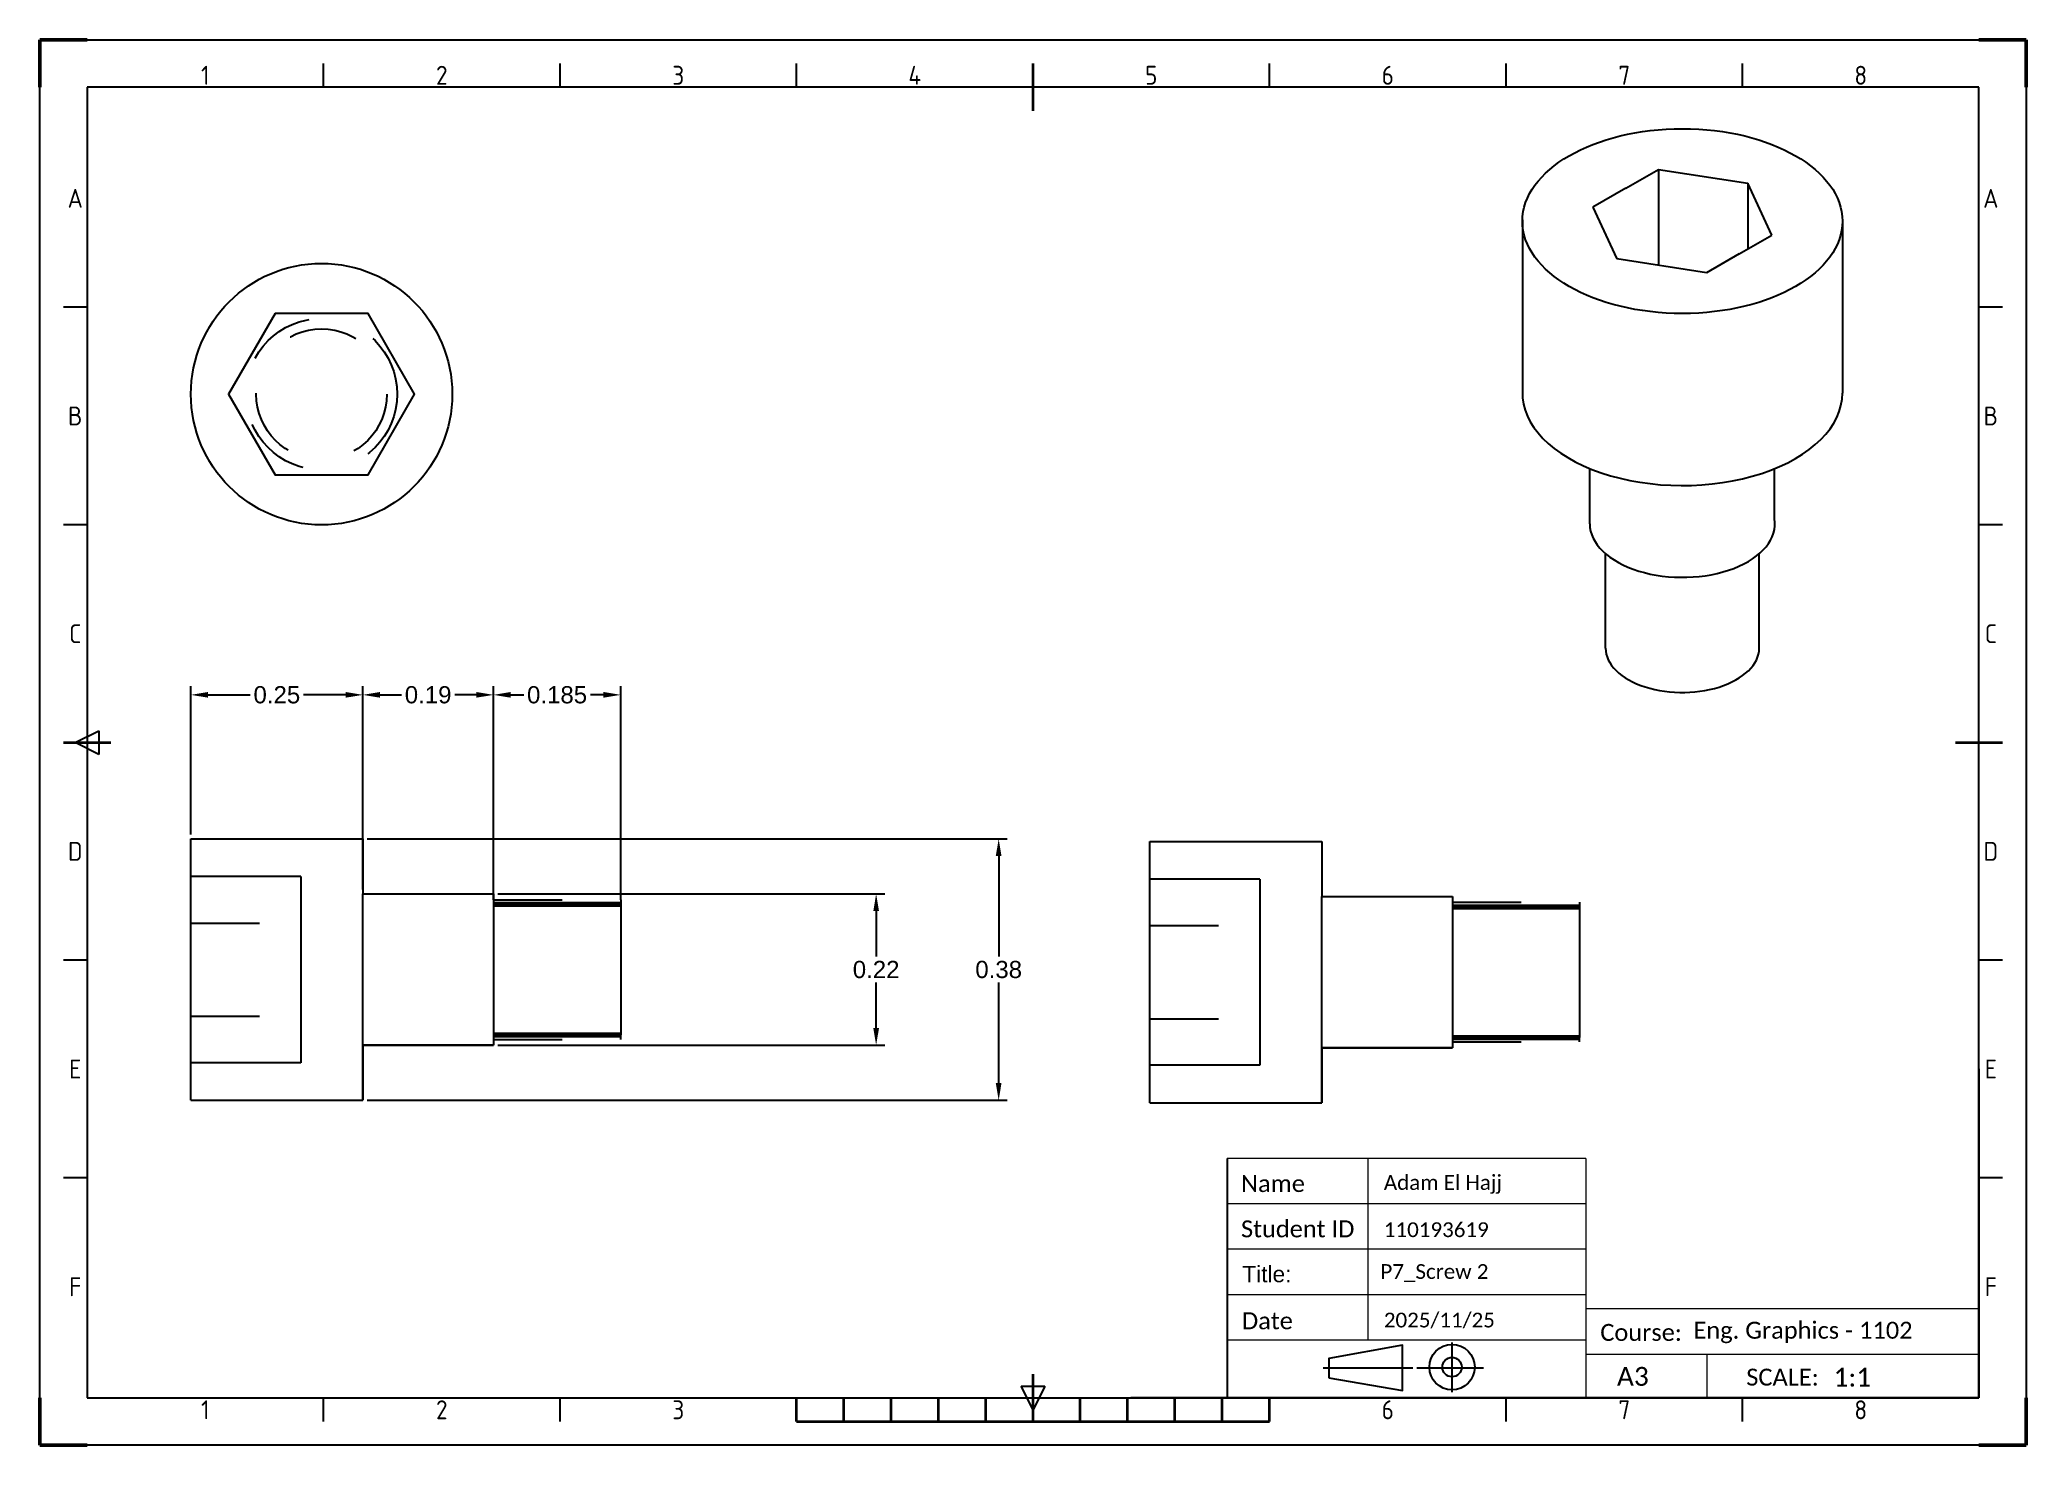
# Model space of a CAD drawing. Header units: inches. Extents: x 3315.11 to 3318, y 1765.76 to 1767.8.
import ezdxf
from ezdxf.enums import TextEntityAlignment as Align

# ---------------------------------------------------------------- set-up
doc = ezdxf.new("R2010")
doc.units = ezdxf.units.IN
doc.header["$LTSCALE"] = 0.007
doc.linetypes.add('HIDDEN', pattern=[9.525, 6.35, -3.175])
doc.linetypes.add('HIDDEN2', pattern=[0.1875, 0.125, -0.0625])
doc.layers.add('2', color=32, linetype='Continuous')
doc.layers.add('Hidden', color=10, linetype='HIDDEN')
for name, color, linetype, lineweight in [('AM_BOR', 7, 'Continuous', 50), ('H', 7, 'Continuous', 100), ('MA_AUX', 90, 'Continuous', 20), ('TEXT', 3, 'Continuous', 5)]:
    doc.layers.add(name, color=color, linetype=linetype, lineweight=lineweight)
doc.styles.add('ACISOTS', font='isocp.shx')
doc.styles.get("Standard").update_dxf_attribs({"font": 'arial.ttf'})
doc.dimstyles.new('ISO-25', dxfattribs={"dimscale": 0.01, "dimtxt": 2.5, "dimasz": 2.5, "dimexe": 1.25, "dimexo": 0.625, "dimtad": 0, "dimtih": 1, "dimtoh": 1, "dimdec": 3, "dimdsep": 46, "dimtxsty": 'Standard', "dimcen": 2.5, "dimadec": 3, "dimazin": 0, "dimtfac": 1, "dimtdec": 3, "dimtmove": 0, "dimatfit": 3, "dimfxl": 1, "dimarcsym": 0})

# ---------------------------------------------------------------- blocks, each defined once
blk = doc.blocks.new('ISO_A3')
for p, q in [((410, 287), (10, 287)), ((10, 287), (10, 10)), ((410, 10), (410, 287)), ((10, 10), (410, 10))]:
    blk.add_line(p, q)
at = {"layer": 'AM_BOR'}
for p, q in [((10, 297), (0, 297)), ((0, 297), (0, 287)), ((420, 297), (410, 297)), ((420, 287), (420, 297)), ((0, 0), (0, 10)), ((420, 0), (420, 10)), ((0, 0), (10, 0)), ((420, 0), (410, 0))]:
    blk.add_line(p, q, dxfattribs=at)
at = {"layer": 'AM_BOR', "color": 1, "lineweight": 25}
for p, q in [((0, 297), (420, 297)), ((0, 0), (0, 297)), ((420, 297), (420, 0)), ((60, 287), (60, 292)), ((110, 287), (110, 292)), ((160, 287), (160, 292)), ((260, 287), (260, 292)), ((310, 287), (310, 292)), ((360, 287), (360, 292)), ((10, 240.5), (5, 240.5)), ((415, 240.5), (410, 240.5)), ((10, 194.5), (5, 194.5)), ((415, 194.5), (410, 194.5)), ((7.5, 148.5), (12.5, 151)), ((12.5, 146), (7.5, 148.5)), ((12.5, 151), (12.5, 146)), ((10, 102.5), (5, 102.5)), ((415, 102.5), (410, 102.5)), ((10, 56.5), (5, 56.5)), ((415, 56.5), (410, 56.5)), ((60, 5), (60, 10)), ((110, 5), (110, 10)), ((210, 7.5), (207.5, 12.5)), ((207.5, 12.5), (212.5, 12.5)), ((212.5, 12.5), (210, 7.5)), ((310, 5), (310, 10)), ((360, 5), (360, 10)), ((420, 0), (0, 0))]:
    blk.add_line(p, q, dxfattribs=at)
at = {"layer": 'AM_BOR', "color": 2, "lineweight": 35}
for p, q in [((210, 282), (210, 292)), ((5, 148.5), (15, 148.5)), ((405, 148.5), (415, 148.5)), ((210, 5), (210, 15)), ((160, 5), (160, 10)), ((170, 5), (170, 10)), ((180, 5), (180, 10)), ((190, 5), (190, 10)), ((200, 5), (200, 10)), ((220, 5), (220, 10)), ((230, 5), (230, 10)), ((240, 5), (240, 10)), ((250, 5), (250, 10)), ((260, 5), (260, 10)), ((160, 5), (260, 5))]:
    blk.add_line(p, q, dxfattribs=at)
at = {"layer": 'AM_BOR', "color": 1, "lineweight": 25, "style": 'ACISOTS'}
for s, p in [('1', (35, 289.5)), ('2', (85, 289.5)), ('3', (135, 289.5)), ('4', (185, 289.5)), ('5', (235, 289.5)), ('6', (285, 289.5)), ('7', (335, 289.5)), ('8', (385, 289.5)), ('A', (7.5, 263.5)), ('A', (412.5, 263.5)), ('B', (7.5, 217.5)), ('B', (412.5, 217.5)), ('C', (7.5, 171.5)), ('C', (412.5, 171.5)), ('D', (7.5, 125.5)), ('D', (412.5, 125.5)), ('E', (7.5, 79.5)), ('E', (412.5, 79.5)), ('F', (7.5, 33.5)), ('F', (412.5, 33.5)), ('1', (35, 7.5)), ('2', (85, 7.5)), ('3', (135, 7.5)), ('6', (285, 7.5)), ('7', (335, 7.5)), ('8', (385, 7.5))]:
    blk.add_text(s, height=4, dxfattribs=at).set_placement(p, align=Align.MIDDLE)
blk = doc.blocks.new('*D4')
at = {"color": 0, "lineweight": -2, "transparency": 16777216}
for p, q in [((3315.5843, 1766.6384), (3316.5152, 1766.6384)), ((3316.5027, 1766.6134), (3316.5027, 1766.4674)), ((3316.5027, 1766.2834), (3316.5027, 1766.4294)), ((3315.5843, 1766.2584), (3316.5152, 1766.2584))]:
    blk.add_line(p, q, dxfattribs=at)
at = {"color": 0, "transparency": 16777216}
for points in [[(3316.4985, 1766.6134), (3316.5068, 1766.6134), (3316.5027, 1766.6384)], [(3316.4985, 1766.2834), (3316.5068, 1766.2834), (3316.5027, 1766.2584)]]:
    blk.add_solid(points, dxfattribs=at)
at = {"layer": 'Defpoints', "color": 0, "transparency": 16777216}
for p in [(3315.578, 1766.6384), (3315.578, 1766.2584), (3316.5027, 1766.2584)]:
    blk.add_point(p, dxfattribs=at)
at = {"color": 0, "transparency": 16777216, "insert": (3316.5027, 1766.4484), "char_height": 0.025, "attachment_point": 5}
blk.add_mtext('0.38', dxfattribs=at)
blk = doc.blocks.new('*D5')
at = {"color": 0, "lineweight": -2, "transparency": 16777216}
for p, q in [((3315.7743, 1766.5584), (3316.337, 1766.5584)), ((3316.3245, 1766.5334), (3316.3245, 1766.4674)), ((3316.3245, 1766.3634), (3316.3245, 1766.4294)), ((3315.7743, 1766.3384), (3316.337, 1766.3384))]:
    blk.add_line(p, q, dxfattribs=at)
at = {"color": 0, "transparency": 16777216}
for points in [[(3316.3204, 1766.5334), (3316.3287, 1766.5334), (3316.3245, 1766.5584)], [(3316.3204, 1766.3634), (3316.3287, 1766.3634), (3316.3245, 1766.3384)]]:
    blk.add_solid(points, dxfattribs=at)
at = {"layer": 'Defpoints', "color": 0, "transparency": 16777216}
for p in [(3315.768, 1766.5584), (3315.768, 1766.3384), (3316.3245, 1766.3384)]:
    blk.add_point(p, dxfattribs=at)
at = {"color": 0, "transparency": 16777216, "insert": (3316.3245, 1766.4484), "char_height": 0.025, "attachment_point": 5}
blk.add_mtext('0.22', dxfattribs=at)
blk = doc.blocks.new('*D2')
at = {"color": 0, "lineweight": -2, "transparency": 16777216}
for p, q in [((3315.328, 1766.6446), (3315.328, 1766.8602)), ((3315.578, 1766.6446), (3315.578, 1766.8602)), ((3315.353, 1766.8477), (3315.4142, 1766.8477)), ((3315.553, 1766.8477), (3315.4919, 1766.8477))]:
    blk.add_line(p, q, dxfattribs=at)
at = {"color": 0, "transparency": 16777216}
for points in [[(3315.353, 1766.8519), (3315.353, 1766.8436), (3315.328, 1766.8477)], [(3315.553, 1766.8519), (3315.553, 1766.8436), (3315.578, 1766.8477)]]:
    blk.add_solid(points, dxfattribs=at)
at = {"layer": 'Defpoints', "color": 0, "transparency": 16777216}
for p in [(3315.578, 1766.8477), (3315.328, 1766.6384), (3315.578, 1766.6384)]:
    blk.add_point(p, dxfattribs=at)
at = {"color": 0, "transparency": 16777216, "insert": (3315.453, 1766.8477), "char_height": 0.025, "attachment_point": 5}
blk.add_mtext('0.25', dxfattribs=at)
blk = doc.blocks.new('*D6')
at = {"color": 0, "lineweight": -2, "transparency": 16777216}
for p, q in [((3315.578, 1766.5646), (3315.578, 1766.8602)), ((3315.768, 1766.5646), (3315.768, 1766.8602)), ((3315.603, 1766.8477), (3315.6343, 1766.8477)), ((3315.743, 1766.8477), (3315.7118, 1766.8477))]:
    blk.add_line(p, q, dxfattribs=at)
at = {"color": 0, "transparency": 16777216}
for points in [[(3315.603, 1766.8519), (3315.603, 1766.8436), (3315.578, 1766.8477)], [(3315.743, 1766.8519), (3315.743, 1766.8436), (3315.768, 1766.8477)]]:
    blk.add_solid(points, dxfattribs=at)
at = {"layer": 'Defpoints', "color": 0, "transparency": 16777216}
for p in [(3315.768, 1766.8477), (3315.578, 1766.5584), (3315.768, 1766.5584)]:
    blk.add_point(p, dxfattribs=at)
at = {"color": 0, "transparency": 16777216, "insert": (3315.673, 1766.8477), "char_height": 0.025, "attachment_point": 5}
blk.add_mtext('0.19', dxfattribs=at)
blk = doc.blocks.new('*D7')
at = {"color": 0, "lineweight": -2, "transparency": 16777216}
for p, q in [((3315.768, 1766.5496), (3315.768, 1766.8602)), ((3315.953, 1766.5496), (3315.953, 1766.8602)), ((3315.793, 1766.8477), (3315.812, 1766.8477)), ((3315.928, 1766.8477), (3315.9091, 1766.8477))]:
    blk.add_line(p, q, dxfattribs=at)
at = {"color": 0, "transparency": 16777216}
for points in [[(3315.793, 1766.8519), (3315.793, 1766.8436), (3315.768, 1766.8477)], [(3315.928, 1766.8519), (3315.928, 1766.8436), (3315.953, 1766.8477)]]:
    blk.add_solid(points, dxfattribs=at)
at = {"layer": 'Defpoints', "color": 0, "transparency": 16777216}
for p in [(3315.953, 1766.8477), (3315.768, 1766.5434), (3315.953, 1766.5434)]:
    blk.add_point(p, dxfattribs=at)
at = {"color": 0, "transparency": 16777216, "insert": (3315.8605, 1766.8477), "char_height": 0.025, "attachment_point": 5}
blk.add_mtext('0.185', dxfattribs=at)

msp = doc.modelspace()

# ---------------------------------------------------------------- linework, layer by layer
for p, q in [((3317.4145, 1767.584), (3317.4621, 1767.6114)), ((3317.4621, 1767.6114), (3317.4621, 1767.472)), ((3317.4145, 1767.584), (3317.3669, 1767.5565)), ((3317.6272, 1767.5161), (3317.5923, 1767.5913)), ((3317.3669, 1767.5565), (3317.4018, 1767.4813)), ((3317.2644, 1767.5383), (3317.2644, 1767.2843)), ((3317.7297, 1767.5379), (3317.7298, 1767.2863)), ((3317.5796, 1767.4887), (3317.6272, 1767.5161)), ((3317.532, 1767.4612), (3317.4018, 1767.4813)), ((3317.5796, 1767.4887), (3317.532, 1767.4612)), ((3317.3623, 1767.0963), (3317.3623, 1767.1768)), ((3317.6311, 1767.1038), (3317.6311, 1767.1765)), ((3317.3853, 1766.9158), (3317.3853, 1767.0529)), ((3317.6086, 1766.9119), (3317.6086, 1767.0527)), ((3315.328, 1766.6384), (3315.578, 1766.6384)), ((3315.328, 1766.2584), (3315.328, 1766.6384)), ((3315.578, 1766.6384), (3315.578, 1766.5584)), ((3315.578, 1766.6384), (3315.578, 1766.5584)), ((3316.7226, 1766.6347), (3316.9726, 1766.6347)), ((3316.7226, 1766.2547), (3316.7226, 1766.6347)), ((3316.9726, 1766.6347), (3316.9726, 1766.5547)), ((3316.9726, 1766.6347), (3316.9726, 1766.5547)), ((3315.488, 1766.5837), (3315.328, 1766.5837)), ((3315.488, 1766.5837), (3315.488, 1766.3131)), ((3316.8826, 1766.58), (3316.7226, 1766.58)), ((3316.8826, 1766.58), (3316.8826, 1766.3094)), ((3315.578, 1766.5584), (3315.768, 1766.5584)), ((3315.578, 1766.3384), (3315.578, 1766.5584)), ((3315.768, 1766.5584), (3315.768, 1766.3384)), ((3315.953, 1766.5434), (3315.953, 1766.3534)), ((3316.9726, 1766.5547), (3317.1626, 1766.5547)), ((3316.9726, 1766.3347), (3316.9726, 1766.5547)), ((3317.1626, 1766.5547), (3317.1626, 1766.3347)), ((3317.3476, 1766.5397), (3317.3476, 1766.3497)), ((3315.578, 1766.3384), (3315.578, 1766.2584)), ((3315.578, 1766.2584), (3315.578, 1766.3384)), ((3315.578, 1766.3384), (3315.768, 1766.3384)), ((3315.768, 1766.3384), (3315.578, 1766.3384)), ((3316.9726, 1766.3347), (3316.9726, 1766.2547)), ((3316.9726, 1766.2547), (3316.9726, 1766.3347)), ((3316.9726, 1766.3347), (3317.1626, 1766.3347)), ((3317.1626, 1766.3347), (3316.9726, 1766.3347)), ((3315.488, 1766.3131), (3315.328, 1766.3131)), ((3316.8826, 1766.3094), (3316.7226, 1766.3094)), ((3315.328, 1766.2584), (3315.578, 1766.2584)), ((3316.7226, 1766.2547), (3316.9726, 1766.2547))]:
    msp.add_line(p, q)
at = {"lineweight": 100}
for p, q in [((3315.768, 1766.5434), (3315.953, 1766.5434)), ((3317.1626, 1766.5397), (3317.3476, 1766.5397)), ((3315.768, 1766.3534), (3315.953, 1766.3534)), ((3317.1626, 1766.3497), (3317.3476, 1766.3497))]:
    msp.add_line(p, q, dxfattribs=at)
for points in [[(3317.4621, 1767.6114), (3317.5923, 1767.5913)], [(3317.5923, 1767.5913), (3317.5923, 1767.496)]]:
    msp.add_lwpolyline(points)
msp.add_lwpolyline([(3315.4504, 1767.402), (3315.3827, 1767.2848), (3315.4504, 1767.1676), (3315.5857, 1767.1676), (3315.6533, 1767.2848), (3315.5857, 1767.402)], close=True)
msp.add_circle((3315.518, 1767.2848), 0.19)
msp.add_ellipse((3317.497, 1767.5363), major_axis=(-0.2327, 0), ratio=0.57735)
for centre, major_axis, start_param, end_param in [((3317.497, 1767.2863), (-0.2327, 0), 6.268351, 9.424816), ((3317.497, 1767.0963), (-0.1347, 0), 6.283185, 9.521395), ((3317.497, 1766.9158), (-0.1118, 0), 6.283185, 9.485992)]:
    msp.add_ellipse(centre, major_axis=major_axis, ratio=0.57735, start_param=start_param, end_param=end_param)
at = {"layer": '2', "color": 4, "linetype": 'Continuous'}
for p, q in [((3317.9283, 1766.304), (3317.9283, 1765.8258)), ((3316.835, 1766.1737), (3316.835, 1765.8258)), ((3317.9283, 1765.8258), (3316.6947, 1765.8258))]:
    msp.add_line(p, q, dxfattribs=at)
at = {"layer": '2', "color": 6}
for p, q in [((3317.1622, 1765.834), (3317.1622, 1765.9064)), ((3316.9745, 1765.8694), (3317.1049, 1765.8694)), ((3317.111, 1765.8694), (3317.2076, 1765.8694))]:
    msp.add_line(p, q, dxfattribs=at)
at = {"layer": '2', "color": 30}
msp.add_lwpolyline([(3316.9829, 1765.855), (3317.0898, 1765.8365), (3317.0898, 1765.9025), (3316.9829, 1765.8833)], close=True, dxfattribs=at)
for radius in [0.033, 0.0141]:
    msp.add_circle((3317.162, 1765.8706), radius, dxfattribs=at)
at = {"layer": 'Hidden'}
for p, q in [((3315.328, 1766.516), (3315.488, 1766.516)), ((3316.7226, 1766.5123), (3316.8826, 1766.5123)), ((3315.328, 1766.3807), (3315.488, 1766.3807)), ((3316.7226, 1766.377), (3316.8826, 1766.377)), ((3315.768, 1766.347), (3315.953, 1766.347)), ((3315.953, 1766.347), (3315.953, 1766.3534)), ((3317.1626, 1766.3433), (3317.3476, 1766.3433)), ((3317.3476, 1766.3433), (3317.3476, 1766.3497))]:
    msp.add_line(p, q, dxfattribs=at)
for points in [[(3315.768, 1766.55), (3315.953, 1766.55)], [(3315.953, 1766.55), (3315.953, 1766.5434)], [(3317.1626, 1766.5463), (3317.3476, 1766.5463)], [(3317.3476, 1766.5463), (3317.3476, 1766.5397)]]:
    msp.add_lwpolyline(points, dxfattribs=at)
at = {"layer": 'Hidden', "linetype": 'HIDDEN2'}
for radius in [0.11, 0.095]:
    msp.add_circle((3315.518, 1767.2848), radius, dxfattribs=at)
at = {"layer": 'TEXT', "color": 4}
for p, q in [((3317.3564, 1766.1737), (3316.835, 1766.1737)), ((3317.0401, 1765.9099), (3317.0401, 1766.1737)), ((3317.3564, 1766.1737), (3317.3564, 1765.8258)), ((3317.3564, 1766.1078), (3316.835, 1766.1078)), ((3317.3564, 1766.0418), (3316.835, 1766.0418)), ((3317.3564, 1765.9759), (3316.835, 1765.9759)), ((3317.9283, 1765.9554), (3317.3564, 1765.9554)), ((3317.3564, 1765.9099), (3316.835, 1765.9099)), ((3317.3564, 1765.8894), (3317.9283, 1765.8894)), ((3317.533, 1765.8258), (3317.533, 1765.8894)), ((3317.9283, 1765.8258), (3317.4068, 1765.8258))]:
    msp.add_line(p, q, dxfattribs=at)

# ---------------------------------------------------------------- block references
at = {"lineweight": 0, "xscale": 0.00687834505969223, "yscale": 0.00687834505969223, "zscale": 0.00687834505969223}
msp.add_blockref('ISO_A3', (3315.1082, 1765.757), dxfattribs=at)

# ---------------------------------------------------------------- texts
at = {"layer": 'H', "color": 150, "linetype": 'Continuous', "lineweight": 13, "attachment_point": 4}
for s, insert, char_height, width in [('{\\fCalibri|b0|i0|c0|p34;Name}', (3316.8551, 1766.1373), 0.024627, 0.223396), ('\\pxt18;{\\fCalibri|b0|i0|c0|p34;Student ID}', (3316.8551, 1766.0714), 0.024627, 0.864321), ('Title: ', (3316.857, 1766.0056), 0.02361, 0.123103), ('\\pxt18;{\\fCalibri|b0|i0|c0|p34;Date}', (3316.8565, 1765.9378), 0.024627, 0.864321), ('\\pxt18;{\\fCalibri|b0|i0|c0|p34;Course:}', (3317.3776, 1765.9209), 0.024627, 0.864321), ('\\pxt18;{\\fCalibri|b0|i0|c0|p34;Eng. Graphics - 1102}', (3317.5131, 1765.9209), 0.024627, 0.864321), ('\\pxt18;{\\fCalibri|b0|i0|c0|p34;SCALE: }', (3317.5899, 1765.8559), 0.024627, 0.864321)]:
    msp.add_mtext(s, dxfattribs=dict(at, insert=insert, char_height=char_height, width=width))
at = {"layer": 'H', "color": 2, "linetype": 'Continuous', "lineweight": 13, "char_height": 0.027363, "width": 0.32146, "attachment_point": 4}
for s, insert in [('\\pxt18;{\\fCalibri|b0|i0|c178|p34;\\C241;A3 }', (3317.4018, 1765.857)), ('\\pxt18;{\\fCalibri|b0|i0|c0|p34;\\C241;1:1}', (3317.7168, 1765.8558))]:
    msp.add_mtext(s, dxfattribs=dict(at, insert=insert))
at = {"layer": 'MA_AUX', "color": 150, "linetype": 'Continuous', "lineweight": 13, "char_height": 0.02146, "attachment_point": 4}
for s, insert, width in [('{\\fCalibri|b0|i0|c0|p34;\\C3;Adam El Hajj}', (3317.0628, 1766.1361), 0.381196), ('\\pxt18;{\\fCalibri|b0|i0|c0|p34;\\C3;110193619}', (3317.0628, 1766.0702), 0.162083), ('\\pxt18;{\\fCalibri|b0|i0|c0|p34;\\C3; P7_Screw 2}', (3317.0503, 1766.0073), 0.285214), ('\\pxt18;{\\fCalibri|b0|i0|c0|p34;\\C3;2025/11/25}', (3317.0628, 1765.9383), 0.162083)]:
    msp.add_mtext(s, dxfattribs=dict(at, insert=insert, width=width))

# ---------------------------------------------------------------- dimensions: what is measured, and where the dimension line sits
for base, p1, p2, picture, middle in [((3315.578, 1766.8477), (3315.328, 1766.6384), (3315.578, 1766.6384), '*D2', (3315.453, 1766.8477)), ((3315.768, 1766.8477), (3315.578, 1766.5584), (3315.768, 1766.5584), '*D6', (3315.673, 1766.8477)), ((3315.953, 1766.8477), (3315.768, 1766.5434), (3315.953, 1766.5434), '*D7', (3315.8605, 1766.8477))]:
    dim = msp.add_linear_dim(base=base, p1=p1, p2=p2, dimstyle='ISO-25')
    dim.commit()
    dim.dimension.update_dxf_attribs({"geometry": picture, "text_midpoint": middle})
for base, p1, p2, picture, middle in [((3316.5027, 1766.2584), (3315.578, 1766.6384), (3315.578, 1766.2584), '*D4', (3316.5027, 1766.4484)), ((3316.3245, 1766.3384), (3315.768, 1766.5584), (3315.768, 1766.3384), '*D5', (3316.3245, 1766.4484))]:
    dim = msp.add_linear_dim(base=base, p1=p1, p2=p2, angle=90, dimstyle='ISO-25')
    dim.commit()
    dim.dimension.update_dxf_attribs({"geometry": picture, "text_midpoint": middle})

doc.saveas('drawing.dxf')
